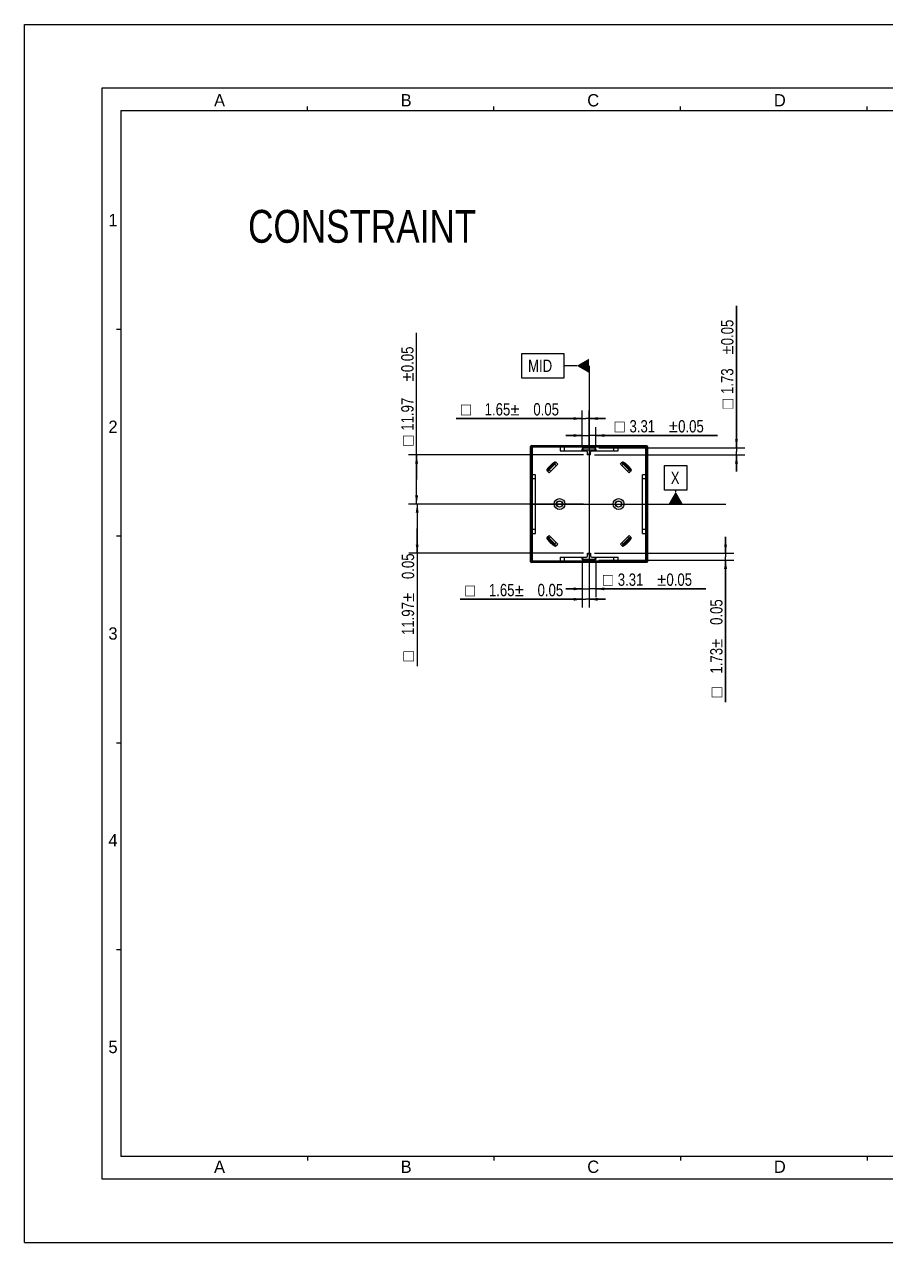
# Model space of a CAD drawing. Header units: millimetres. Extents: x 0 to 420, y 0 to 297.
# Drawn here: x 0 to 210, y 0 to 297 of the extents above; entities that cross this region are included whole.
import ezdxf
from ezdxf.enums import TextEntityAlignment as Align

# ---------------------------------------------------------------- set-up
doc = ezdxf.new("R2010")
doc.units = ezdxf.units.MM
doc.header["$LTSCALE"] = 23.1
doc.layers.get('0').update_dxf_attribs({"linetype": 'CONTINUOUS'})
doc.layers.add('01___PRT_ALL_DTM_PLN', color=7, linetype='CONTINUOUS')
doc.layers.add('FEATURE', color=7, linetype='CONTINUOUS')
doc.styles.get("Standard").update_dxf_attribs({"font": 'txt', "width": 0.8})
doc.styles.add('TEXTSTYLE_2', font='txt')
doc.styles.add('TEXTSTYLE_3', font='symbol_asme.ttf')
doc.dimstyles.new('DIMSTYLE_1', dxfattribs={"dimtxt": 3, "dimasz": 2.1, "dimexe": 2, "dimexo": 1, "dimgap": 0.75, "dimtad": 1, "dimzin": 0, "dimdsep": 46, "dimtxsty": 'STANDARD', "dimblk": '_FILLED', "dimblk1": '_FILLED', "dimblk2": '_FILLED', "dimcen": 0.09, "dimazin": 0, "dimtol": 1, "dimtp": 0.05, "dimtm": 0.05, "dimtfac": 1, "dimtofl": 0, "dimtmove": 0, "dimatfit": 3, "dimldrblk": '_FILLED', "dimfxl": 1, "dimtolj": 1, "dimtzin": 0, "dimarcsym": 0})

# ---------------------------------------------------------------- blocks, each defined once
blk = doc.blocks.new('_FILLED')
at = {"color": 0, "linetype": 'BYBLOCK'}
blk.add_solid([(0, 0), (-1, 0.17), (-1, -0.17)], dxfattribs=at)
blk = doc.blocks.new('*D0')
at = {"color": 7, "linetype": 'CONTINUOUS'}
for p, q in [((136.03, 196.77), (132.03, 196.77)), ((132.03, 196.77), (137.68, 196.77)), ((136.03, 194.47), (136.03, 198.77)), ((169.01, 196.77), (137.68, 196.77)), ((139.34, 194.47), (139.34, 198.77)), ((139.34, 196.77), (169.01, 196.77))]:
    blk.add_line(p, q, dxfattribs=at)
at = {"color": 7, "linetype": 'CONTINUOUS', "xscale": 2.1, "yscale": 2.1, "zscale": 2.1}
blk.add_blockref('_FILLED', (136.03, 196.77), dxfattribs=at)
at = {"color": 7, "linetype": 'CONTINUOUS', "xscale": 2.1, "yscale": 2.1, "zscale": 2.1, "rotation": 180}
blk.add_blockref('_FILLED', (139.34, 196.77), dxfattribs=at)
at = {"color": 7, "linetype": 'CONTINUOUS', "style": 'TEXTSTYLE_3'}
for s, p in [('□', (143.92, 197.52)), ('±', (157.15, 197.52))]:
    blk.add_text(s, height=3, dxfattribs=at).set_placement(p)
at = {"color": 7, "linetype": 'CONTINUOUS', "width": 0.8}
for s, p in [('3.31', (147.55, 197.52)), ('0.05', (159.41, 197.52))]:
    blk.add_text(s, height=3, dxfattribs=at).set_placement(p)
blk = doc.blocks.new('*D1')
at = {"color": 7, "linetype": 'CONTINUOUS'}
for p, q in [((136.03, 194.47), (136.03, 202.9)), ((137.68, 194.47), (137.68, 202.9)), ((136.03, 200.9), (105.26, 200.9)), ((105.26, 200.9), (136.86, 200.9)), ((141.68, 200.9), (136.86, 200.9)), ((137.68, 200.9), (141.68, 200.9))]:
    blk.add_line(p, q, dxfattribs=at)
at = {"color": 7, "linetype": 'CONTINUOUS', "xscale": 2.1, "yscale": 2.1, "zscale": 2.1}
blk.add_blockref('_FILLED', (136.03, 200.9), dxfattribs=at)
at = {"color": 7, "linetype": 'CONTINUOUS', "xscale": 2.1, "yscale": 2.1, "zscale": 2.1, "rotation": 180}
blk.add_blockref('_FILLED', (137.68, 200.9), dxfattribs=at)
at = {"color": 7, "linetype": 'CONTINUOUS', "style": 'TEXTSTYLE_3'}
for s, p in [('□', (108.88, 201.65)), ('±', (120.75, 201.65))]:
    blk.add_text(s, height=3, dxfattribs=at).set_placement(p, align=Align.RIGHT)
at = {"color": 7, "linetype": 'CONTINUOUS', "width": 0.8}
for s, p in [('1.65', (118.48, 201.65)), ('0.05', (130.35, 201.65))]:
    blk.add_text(s, height=3, dxfattribs=at).set_placement(p, align=Align.RIGHT)
blk = doc.blocks.new('*D2')
at = {"color": 7, "linetype": 'CONTINUOUS'}
for p, q in [((136.03, 165.66), (136.03, 154.84)), ((137.68, 165.66), (137.68, 154.84)), ((136.03, 156.84), (106.29, 156.84)), ((106.29, 156.84), (136.86, 156.84)), ((141.68, 156.84), (136.86, 156.84)), ((137.68, 156.84), (141.68, 156.84))]:
    blk.add_line(p, q, dxfattribs=at)
at = {"color": 7, "linetype": 'CONTINUOUS', "xscale": 2.1, "yscale": 2.1, "zscale": 2.1}
blk.add_blockref('_FILLED', (136.03, 156.84), dxfattribs=at)
at = {"color": 7, "linetype": 'CONTINUOUS', "xscale": 2.1, "yscale": 2.1, "zscale": 2.1, "rotation": 180}
blk.add_blockref('_FILLED', (137.68, 156.84), dxfattribs=at)
at = {"color": 7, "linetype": 'CONTINUOUS', "width": 0.8}
for s, p in [('1.65', (119.51, 157.59)), ('0.05', (131.38, 157.59))]:
    blk.add_text(s, height=3, dxfattribs=at).set_placement(p, align=Align.RIGHT)
at = {"color": 7, "linetype": 'CONTINUOUS', "style": 'TEXTSTYLE_3'}
for s, p in [('□', (109.91, 157.59)), ('±', (121.78, 157.59))]:
    blk.add_text(s, height=3, dxfattribs=at).set_placement(p, align=Align.RIGHT)
blk = doc.blocks.new('*D3')
at = {"color": 7, "linetype": 'CONTINUOUS'}
for p, q in [((136.03, 165.66), (136.03, 157.38)), ((139.34, 165.66), (139.34, 157.38)), ((136.03, 159.38), (132.03, 159.38)), ((132.03, 159.38), (137.68, 159.38)), ((166.15, 159.38), (137.68, 159.38)), ((139.34, 159.38), (166.15, 159.38))]:
    blk.add_line(p, q, dxfattribs=at)
at = {"color": 7, "linetype": 'CONTINUOUS', "xscale": 2.1, "yscale": 2.1, "zscale": 2.1}
for p, rotation in [((136.03, 159.38), 360), ((139.34, 159.38), 180)]:
    blk.add_blockref('_FILLED', p, dxfattribs=dict(at, rotation=rotation))
at = {"color": 7, "linetype": 'CONTINUOUS', "style": 'TEXTSTYLE_3'}
for s, p in [('□', (141.06, 160.13)), ('±', (154.29, 160.13))]:
    blk.add_text(s, height=3, dxfattribs=at).set_placement(p)
at = {"color": 7, "linetype": 'CONTINUOUS', "width": 0.8}
for s, p in [('3.31', (144.69, 160.13)), ('0.05', (156.55, 160.13))]:
    blk.add_text(s, height=3, dxfattribs=at).set_placement(p)
blk = doc.blocks.new('*D4')
at = {"color": 7, "linetype": 'CONTINUOUS'}
for p, q in [((173.63, 193.76), (173.63, 228.36)), ((173.63, 228.36), (173.63, 192.9)), ((140.04, 193.76), (175.63, 193.76)), ((139.03, 192.03), (175.63, 192.03)), ((173.63, 188.03), (173.63, 192.9)), ((173.63, 192.03), (173.63, 188.03))]:
    blk.add_line(p, q, dxfattribs=at)
at = {"color": 7, "linetype": 'CONTINUOUS', "xscale": 2.1, "yscale": 2.1, "zscale": 2.1}
for p, rotation in [((173.63, 193.76), 270), ((173.63, 192.03), 90)]:
    blk.add_blockref('_FILLED', p, dxfattribs=dict(at, rotation=rotation))
at = {"color": 7, "linetype": 'CONTINUOUS', "width": 0.8}
for s, p in [('0.05', (172.88, 218.76)), ('1.73', (172.88, 206.89))]:
    blk.add_text(s, height=3, rotation=90, dxfattribs=at).set_placement(p)
at = {"color": 7, "linetype": 'CONTINUOUS', "style": 'TEXTSTYLE_3'}
for s, p in [('±', (172.88, 216.49)), ('□', (172.88, 203.27))]:
    blk.add_text(s, height=3, rotation=90, dxfattribs=at).set_placement(p)
blk = doc.blocks.new('*D5')
at = {"color": 7, "linetype": 'CONTINUOUS'}
for p, q in [((95.64, 186.05), (95.64, 221.81)), ((136.33, 192.03), (93.64, 192.03)), ((95.64, 192.03), (95.64, 186.05)), ((95.64, 180.06), (95.64, 186.05)), ((136.33, 180.06), (93.64, 180.06))]:
    blk.add_line(p, q, dxfattribs=at)
at = {"color": 7, "linetype": 'CONTINUOUS', "xscale": 2.1, "yscale": 2.1, "zscale": 2.1}
for p, rotation in [((95.64, 192.03), 90), ((95.64, 180.06), 270)]:
    blk.add_blockref('_FILLED', p, dxfattribs=dict(at, rotation=rotation))
at = {"color": 7, "linetype": 'CONTINUOUS', "width": 0.8}
for s, p in [('0.05', (94.89, 212.21)), ('11.97', (94.89, 197.94))]:
    blk.add_text(s, height=3, rotation=90, dxfattribs=at).set_placement(p)
at = {"color": 7, "linetype": 'CONTINUOUS', "style": 'TEXTSTYLE_3'}
for s, p in [('±', (94.89, 209.94)), ('□', (94.89, 194.32))]:
    blk.add_text(s, height=3, rotation=90, dxfattribs=at).set_placement(p)
blk = doc.blocks.new('*D6')
at = {"color": 7, "linetype": 'CONTINUOUS'}
for p, q in [((136.33, 180.06), (93.78, 180.06)), ((95.78, 180.06), (95.78, 174.08)), ((95.78, 168.09), (95.78, 174.08)), ((95.78, 174.08), (95.78, 140.53)), ((136.33, 168.09), (93.78, 168.09))]:
    blk.add_line(p, q, dxfattribs=at)
at = {"color": 7, "linetype": 'CONTINUOUS', "xscale": 2.1, "yscale": 2.1, "zscale": 2.1}
for p, rotation in [((95.78, 180.06), 90), ((95.78, 168.09), 270)]:
    blk.add_blockref('_FILLED', p, dxfattribs=dict(at, rotation=rotation))
at = {"color": 7, "linetype": 'CONTINUOUS', "width": 0.8}
for s, p in [('0.05', (95.03, 168.02)), ('11.97', (95.03, 156.16))]:
    blk.add_text(s, height=3, rotation=90, dxfattribs=at).set_placement(p, align=Align.RIGHT)
at = {"color": 7, "linetype": 'CONTINUOUS', "style": 'TEXTSTYLE_3'}
for s, p in [('±', (95.03, 158.42)), ('□', (95.03, 144.16))]:
    blk.add_text(s, height=3, rotation=90, dxfattribs=at).set_placement(p, align=Align.RIGHT)
blk = doc.blocks.new('*D7')
at = {"color": 7, "linetype": 'CONTINUOUS'}
for p, q in [((170.97, 168.09), (170.97, 172.09)), ((170.97, 172.09), (170.97, 167.23)), ((139.03, 168.09), (172.97, 168.09)), ((140.04, 166.36), (172.97, 166.36)), ((170.97, 131.75), (170.97, 167.23)), ((170.97, 166.36), (170.97, 131.75))]:
    blk.add_line(p, q, dxfattribs=at)
at = {"color": 7, "linetype": 'CONTINUOUS', "xscale": 2.1, "yscale": 2.1, "zscale": 2.1}
for p, rotation in [((170.97, 168.09), 270), ((170.97, 166.36), 90)]:
    blk.add_blockref('_FILLED', p, dxfattribs=dict(at, rotation=rotation))
at = {"color": 7, "linetype": 'CONTINUOUS', "width": 0.8}
for s, p in [('0.05', (170.22, 156.84)), ('1.73', (170.22, 144.98))]:
    blk.add_text(s, height=3, rotation=90, dxfattribs=at).set_placement(p, align=Align.RIGHT)
at = {"color": 7, "linetype": 'CONTINUOUS', "style": 'TEXTSTYLE_3'}
for s, p in [('±', (170.22, 147.24)), ('□', (170.22, 135.38))]:
    blk.add_text(s, height=3, rotation=90, dxfattribs=at).set_placement(p, align=Align.RIGHT)

msp = doc.modelspace()

# ---------------------------------------------------------------- linework, layer by layer
at = {"color": 7, "linetype": 'CONTINUOUS'}
for p, q in [((0, 0), (0, 297)), ((0, 297), (420, 297)), ((19, 15.5), (19, 281.5)), ((19, 281.5), (401, 281.5)), ((69, 276), (69, 277)), ((114.5, 276), (114.5, 277)), ((160, 276), (160, 277)), ((205.5, 276), (205.5, 277)), ((23.5, 276), (23.5, 21)), ((23.5, 276), (396, 276)), ((23.5, 222.6), (22.5, 222.6)), ((23.5, 172.2), (22.5, 172.2)), ((23.5, 121.8), (22.5, 121.8)), ((23.5, 71.4), (22.5, 71.4)), ((396, 21), (23.5, 21)), ((69, 21), (69, 20)), ((114.5, 21), (114.5, 20)), ((160, 21), (160, 20)), ((205.5, 21), (205.5, 20)), ((401, 15.5), (19, 15.5)), ((0, 0), (420, 0))]:
    msp.add_line(p, q, dxfattribs=at)
at = {"layer": '01___PRT_ALL_DTM_PLN', "color": 7, "linetype": 'CONTINUOUS'}
for p, q in [((121.31, 210.769), (121.31, 216.769)), ((121.31, 216.769), (131.51, 216.769)), ((131.51, 216.769), (131.51, 210.769)), ((134.684, 213.769), (131.51, 213.769)), ((137.684, 213.769), (137.684, 165.609)), ((131.51, 210.769), (121.31, 210.769)), ((156.107, 189.435), (161.507, 189.435)), ((156.107, 183.435), (156.107, 189.435)), ((161.507, 189.435), (161.507, 183.435)), ((161.507, 183.435), (156.107, 183.435)), ((158.807, 183.062), (158.807, 183.435)), ((123.231, 180.062), (171.023, 180.062))]:
    msp.add_line(p, q, dxfattribs=at)
for points in [[(137.684, 212.037), (137.684, 215.501), (134.684, 213.769)], [(160.539, 180.062), (157.075, 180.062), (158.807, 183.062)]]:
    msp.add_solid(points, dxfattribs=at)
at = {"layer": 'FEATURE', "color": 7, "linetype": 'CONTINUOUS'}
for p, q in [((123.434, 166.012), (123.434, 194.113)), ((123.484, 166.062), (123.484, 194.062)), ((123.493, 194.054), (123.493, 189.562)), ((123.51, 194.026), (123.51, 187.167)), ((123.816, 193.721), (123.51, 194.026)), ((123.633, 194.312), (151.735, 194.312)), ((123.684, 194.262), (151.684, 194.262)), ((123.693, 194.254), (128.184, 194.254)), ((124.026, 193.931), (123.721, 194.236)), ((130.649, 194.236), (123.721, 194.236)), ((123.816, 193.721), (123.816, 187.212)), ((130.604, 193.931), (124.026, 193.931)), ((128.184, 194.24), (128.184, 194.254)), ((130.604, 193.931), (130.649, 194.236)), ((130.604, 193.931), (130.604, 193.012)), ((131.604, 193.925), (130.604, 193.931)), ((131.649, 194.231), (130.649, 194.236)), ((131.604, 193.925), (131.649, 194.231)), ((131.604, 193.926), (131.604, 193.012)), ((143.764, 193.926), (131.604, 193.926)), ((143.719, 194.231), (131.649, 194.231)), ((136.031, 193.012), (136.031, 193.466)), ((136.18, 193.317), (136.031, 193.466)), ((136.18, 193.316), (136.18, 193.012)), ((136.18, 193.316), (139.188, 193.316)), ((136.391, 193.704), (136.33, 193.765)), ((136.33, 193.765), (139.038, 193.765)), ((138.977, 193.704), (136.391, 193.704)), ((139.038, 193.765), (138.977, 193.704)), ((139.337, 193.466), (139.188, 193.317)), ((139.188, 193.012), (139.188, 193.316)), ((139.337, 193.466), (139.337, 193.012)), ((144.719, 194.236), (143.719, 194.231)), ((143.719, 194.231), (143.764, 193.925)), ((144.764, 193.931), (143.764, 193.925)), ((143.764, 193.012), (143.764, 193.926)), ((144.764, 193.931), (144.719, 194.236)), ((151.648, 194.236), (144.719, 194.236)), ((144.764, 193.012), (144.764, 193.931)), ((151.342, 193.931), (144.764, 193.931)), ((147.184, 194.254), (147.184, 194.24)), ((151.675, 194.254), (147.184, 194.254)), ((151.342, 193.931), (151.648, 194.236)), ((151.553, 193.721), (151.858, 194.026)), ((151.553, 187.212), (151.553, 193.721)), ((151.858, 187.167), (151.858, 194.026)), ((151.875, 194.054), (151.875, 189.562)), ((151.884, 194.062), (151.884, 166.062)), ((151.934, 194.113), (151.934, 166.012)), ((129.259, 190.174), (129.35, 190.226)), ((129.35, 190.299), (129.31, 190.277)), ((129.35, 190.299), (129.45, 190.306)), ((130.047, 189.82), (129.623, 190.245)), ((130.604, 193.012), (137.034, 193.012)), ((137.334, 192.033), (137.334, 192.712)), ((137.334, 192.208), (138.034, 192.208)), ((138.034, 192.033), (137.334, 192.033)), ((138.034, 192.033), (138.034, 192.712)), ((138.334, 193.012), (144.764, 193.012)), ((145.321, 189.82), (145.745, 190.245)), ((146.019, 190.299), (145.918, 190.306)), ((145.918, 190.251), (146.018, 190.226)), ((146.018, 190.226), (146.109, 190.174)), ((146.019, 190.299), (146.049, 190.29)), ((146.019, 190.299), (146.058, 190.277)), ((123.493, 189.562), (123.507, 189.562)), ((123.816, 187.212), (123.51, 187.167)), ((123.51, 187.167), (123.516, 186.167)), ((123.816, 187.212), (123.821, 186.212)), ((124.634, 187.212), (123.816, 187.212)), ((124.634, 172.912), (124.634, 187.212)), ((127.447, 188.397), (127.44, 188.296)), ((127.447, 188.397), (127.469, 188.437)), ((127.447, 188.397), (127.456, 188.427)), ((127.495, 188.296), (127.52, 188.396)), ((127.926, 187.699), (127.502, 188.123)), ((127.52, 188.396), (127.572, 188.487)), ((127.792, 188.541), (129.206, 189.955)), ((127.792, 188.541), (128.28, 188.053)), ((127.926, 187.699), (130.047, 189.82)), ((127.957, 188.375), (129.372, 189.789)), ((128.103, 189.29), (128.456, 189.644)), ((128.103, 189.29), (128.149, 189.244)), ((128.149, 189.244), (128.503, 189.597)), ((128.456, 189.644), (128.503, 189.597)), ((129.694, 189.467), (129.206, 189.955)), ((147.442, 187.699), (145.321, 189.82)), ((146.162, 189.955), (145.674, 189.467)), ((145.997, 189.789), (147.411, 188.375)), ((146.162, 189.955), (147.577, 188.541)), ((146.912, 189.644), (146.865, 189.597)), ((146.865, 189.597), (147.219, 189.244)), ((146.912, 189.644), (147.265, 189.29)), ((147.089, 188.053), (147.577, 188.541)), ((147.265, 189.29), (147.219, 189.244)), ((147.442, 187.699), (147.866, 188.123)), ((147.796, 188.487), (147.848, 188.396)), ((147.921, 188.397), (147.899, 188.437)), ((147.921, 188.397), (147.928, 188.296)), ((151.553, 187.212), (150.734, 187.212)), ((150.734, 172.912), (150.734, 187.212)), ((151.547, 186.212), (151.552, 187.212)), ((151.553, 187.212), (151.858, 187.167)), ((151.853, 186.167), (151.858, 187.167)), ((151.861, 189.562), (151.875, 189.562)), ((123.516, 186.167), (123.821, 186.212)), ((123.516, 186.167), (123.516, 173.957)), ((123.821, 186.212), (123.821, 173.912)), ((124.634, 186.212), (123.821, 186.212)), ((151.547, 186.212), (150.734, 186.212)), ((151.547, 186.212), (151.853, 186.167)), ((151.547, 173.912), (151.547, 186.212)), ((151.853, 173.957), (151.853, 186.167)), ((123.516, 173.957), (123.51, 172.957)), ((123.51, 172.957), (123.51, 166.099)), ((123.816, 172.912), (123.51, 172.957)), ((123.821, 173.912), (123.516, 173.957)), ((123.821, 173.912), (123.816, 172.912)), ((123.816, 172.912), (123.816, 166.404)), ((123.816, 172.912), (124.634, 172.912)), ((123.821, 173.912), (124.634, 173.912)), ((127.502, 172.001), (127.926, 172.426)), ((130.047, 170.304), (127.926, 172.426)), ((145.321, 170.304), (147.442, 172.426)), ((147.866, 172.001), (147.442, 172.426)), ((150.734, 173.912), (151.547, 173.912)), ((150.734, 172.912), (151.553, 172.912)), ((151.853, 173.957), (151.547, 173.912)), ((151.552, 172.912), (151.547, 173.912)), ((151.552, 172.912), (151.858, 172.957)), ((151.553, 166.404), (151.553, 172.912)), ((151.858, 172.957), (151.853, 173.957)), ((151.858, 166.099), (151.858, 172.957)), ((123.493, 170.562), (123.493, 166.071)), ((123.507, 170.562), (123.493, 170.562)), ((127.447, 171.728), (127.44, 171.828)), ((127.447, 171.728), (127.469, 171.688)), ((127.572, 171.637), (127.52, 171.728)), ((127.792, 171.584), (128.28, 172.072)), ((129.206, 170.17), (127.792, 171.584)), ((129.372, 170.335), (127.957, 171.75)), ((128.103, 170.835), (128.149, 170.881)), ((128.456, 170.481), (128.103, 170.835)), ((128.503, 170.527), (128.149, 170.881)), ((128.456, 170.481), (128.503, 170.527)), ((129.206, 170.17), (129.694, 170.658)), ((129.35, 169.898), (129.259, 169.95)), ((129.35, 169.825), (129.31, 169.847)), ((129.35, 169.825), (129.319, 169.834)), ((129.45, 169.873), (129.35, 169.898)), ((129.35, 169.825), (129.45, 169.819)), ((129.623, 169.88), (130.047, 170.304)), ((145.745, 169.88), (145.321, 170.304)), ((146.162, 170.17), (145.674, 170.658)), ((146.019, 169.825), (145.918, 169.819)), ((147.411, 171.75), (145.997, 170.335)), ((146.109, 169.95), (146.018, 169.898)), ((146.019, 169.825), (146.058, 169.847)), ((147.577, 171.584), (146.162, 170.17)), ((147.219, 170.881), (146.865, 170.527)), ((146.912, 170.481), (146.865, 170.527)), ((147.265, 170.835), (146.912, 170.481)), ((147.577, 171.584), (147.089, 172.072)), ((147.265, 170.835), (147.219, 170.881)), ((147.848, 171.728), (147.796, 171.637)), ((147.873, 171.828), (147.848, 171.728)), ((147.921, 171.728), (147.899, 171.688)), ((147.921, 171.728), (147.912, 171.697)), ((147.921, 171.728), (147.928, 171.828)), ((151.875, 170.562), (151.861, 170.562)), ((151.875, 166.071), (151.875, 170.562)), ((123.816, 166.404), (123.51, 166.099)), ((130.604, 167.112), (137.034, 167.112)), ((130.604, 167.112), (130.604, 166.194)), ((131.604, 167.112), (131.604, 166.199)), ((136.031, 166.659), (136.031, 167.112)), ((136.18, 166.807), (136.031, 166.659)), ((136.18, 167.112), (136.18, 166.807)), ((136.479, 166.509), (136.33, 166.36)), ((139.038, 166.36), (136.33, 166.36)), ((138.889, 166.509), (136.479, 166.509)), ((137.334, 168.091), (138.034, 168.091)), ((137.334, 167.412), (137.334, 168.091)), ((137.334, 167.916), (138.034, 167.916)), ((138.034, 168.091), (138.034, 167.412)), ((138.334, 167.112), (144.764, 167.112)), ((139.038, 166.36), (138.889, 166.509)), ((139.188, 166.807), (139.188, 167.112)), ((139.337, 166.659), (139.188, 166.807)), ((139.337, 167.112), (139.337, 166.659)), ((143.764, 166.199), (143.764, 167.112)), ((144.764, 166.194), (144.764, 167.112)), ((151.553, 166.404), (151.858, 166.099)), ((151.735, 165.812), (123.633, 165.812)), ((151.684, 165.862), (123.684, 165.862)), ((123.693, 165.871), (128.184, 165.871)), ((124.026, 166.194), (123.721, 165.888)), ((123.721, 165.888), (130.649, 165.888)), ((124.026, 166.194), (130.604, 166.194)), ((128.184, 165.871), (128.184, 165.885)), ((130.604, 166.194), (131.604, 166.199)), ((130.604, 166.194), (130.649, 165.888)), ((130.649, 165.888), (131.649, 165.894)), ((131.604, 166.199), (143.764, 166.199)), ((131.649, 165.894), (131.604, 166.199)), ((131.649, 165.894), (143.719, 165.894)), ((143.764, 166.199), (143.719, 165.894)), ((143.719, 165.894), (144.719, 165.888)), ((143.764, 166.199), (144.764, 166.194)), ((144.764, 166.194), (144.719, 165.888)), ((144.719, 165.888), (151.648, 165.888)), ((144.764, 166.194), (151.342, 166.194)), ((147.184, 165.885), (147.184, 165.871)), ((151.675, 165.871), (147.184, 165.871)), ((151.342, 166.194), (151.648, 165.888))]:
    msp.add_line(p, q, dxfattribs=at)
for points in [[(123.51, 194.036), (123.525, 194.112), (123.569, 194.178), (123.635, 194.221), (123.71, 194.236)], [(136.391, 193.704), (136.351, 193.7), (136.314, 193.689), (136.283, 193.674), (136.258, 193.656), (136.236, 193.634), (136.217, 193.61), (136.202, 193.584), (136.189, 193.555), (136.179, 193.523), (136.172, 193.488), (136.168, 193.451), (136.167, 193.41), (136.171, 193.366), (136.18, 193.316)], [(139.188, 193.316), (139.197, 193.366), (139.201, 193.41), (139.2, 193.451), (139.196, 193.488), (139.189, 193.523), (139.179, 193.555), (139.167, 193.584), (139.151, 193.61), (139.132, 193.634), (139.111, 193.656), (139.085, 193.674), (139.054, 193.689), (139.017, 193.7), (138.977, 193.704)], [(151.658, 194.236), (151.734, 194.221), (151.799, 194.177), (151.843, 194.111), (151.858, 194.036)], [(128.456, 189.644), (128.526, 189.712), (128.591, 189.775), (128.652, 189.832), (128.71, 189.884), (128.764, 189.932), (128.815, 189.975), (128.863, 190.015), (128.909, 190.051), (128.952, 190.083), (128.992, 190.113), (129.031, 190.14), (129.067, 190.164), (129.101, 190.185), (129.133, 190.205), (129.164, 190.222), (129.193, 190.238), (129.222, 190.252), (129.251, 190.265), (129.28, 190.277), (129.311, 190.288), (129.35, 190.299)], [(128.503, 189.597), (128.57, 189.663), (128.632, 189.723), (128.69, 189.777), (128.744, 189.826), (128.795, 189.87), (128.842, 189.911), (128.886, 189.947), (128.927, 189.979), (128.965, 190.008), (129.001, 190.034), (129.034, 190.057), (129.065, 190.078), (129.093, 190.096), (129.119, 190.111), (129.142, 190.124), (129.164, 190.136), (129.185, 190.146), (129.204, 190.155), (129.222, 190.162), (129.24, 190.169), (129.259, 190.174)], [(129.206, 189.955), (129.239, 189.996), (129.263, 190.044), (129.273, 190.094), (129.271, 190.138), (129.259, 190.174)], [(129.31, 190.277), (129.279, 190.234), (129.259, 190.174)], [(129.35, 190.299), (129.36, 190.302), (129.367, 190.303), (129.37, 190.304)], [(129.35, 190.226), (129.45, 190.251), (129.547, 190.247), (129.629, 190.213)], [(129.372, 189.789), (129.462, 189.887), (129.538, 189.988), (129.594, 190.083), (129.623, 190.159), (129.629, 190.213)], [(129.45, 190.306), (129.547, 190.276), (129.629, 190.213)], [(129.629, 190.213), (129.638, 190.219), (129.643, 190.222), (129.645, 190.223)], [(145.723, 190.223), (145.725, 190.222), (145.73, 190.219), (145.739, 190.213)], [(145.918, 190.306), (145.821, 190.276), (145.739, 190.213)], [(145.739, 190.213), (145.821, 190.247), (145.918, 190.251)], [(145.739, 190.213), (145.746, 190.154), (145.778, 190.075), (145.833, 189.984), (145.908, 189.886), (145.997, 189.789)], [(145.999, 190.304), (146.001, 190.303), (146.008, 190.302), (146.019, 190.299)], [(146.049, 190.29), (146.078, 190.28), (146.108, 190.269), (146.137, 190.256), (146.168, 190.241), (146.199, 190.225), (146.232, 190.206), (146.267, 190.185), (146.305, 190.162), (146.344, 190.135), (146.387, 190.105), (146.431, 190.072), (146.479, 190.036), (146.529, 189.995), (146.583, 189.95), (146.641, 189.9), (146.702, 189.844), (146.768, 189.784), (146.838, 189.717), (146.912, 189.644)], [(146.058, 190.277), (146.089, 190.234), (146.109, 190.174)], [(146.109, 190.174), (146.097, 190.135), (146.095, 190.089), (146.106, 190.042), (146.129, 189.996), (146.162, 189.955)], [(146.109, 190.174), (146.124, 190.17), (146.14, 190.165), (146.158, 190.157), (146.178, 190.149), (146.199, 190.139), (146.222, 190.126), (146.248, 190.112), (146.276, 190.095), (146.306, 190.076), (146.34, 190.053), (146.377, 190.028), (146.416, 189.999), (146.459, 189.966), (146.505, 189.929), (146.554, 189.887), (146.608, 189.84), (146.666, 189.789), (146.728, 189.731), (146.794, 189.667), (146.865, 189.597)], [(127.44, 188.296), (127.47, 188.199), (127.533, 188.117)], [(127.442, 188.377), (127.443, 188.379), (127.445, 188.386), (127.447, 188.397)], [(127.456, 188.427), (127.466, 188.456), (127.478, 188.486), (127.491, 188.516), (127.505, 188.546), (127.522, 188.577), (127.54, 188.61), (127.561, 188.645), (127.585, 188.683), (127.611, 188.723), (127.641, 188.765), (127.674, 188.809), (127.711, 188.857), (127.752, 188.908), (127.797, 188.962), (127.847, 189.019), (127.902, 189.08), (127.963, 189.146), (128.03, 189.216), (128.103, 189.29)], [(127.469, 188.437), (127.512, 188.468), (127.572, 188.487)], [(127.533, 188.117), (127.5, 188.199), (127.495, 188.296)], [(127.524, 188.101), (127.525, 188.103), (127.528, 188.108), (127.533, 188.117)], [(127.533, 188.117), (127.592, 188.125), (127.671, 188.157), (127.763, 188.211), (127.86, 188.286), (127.957, 188.375)], [(127.572, 188.487), (127.576, 188.502), (127.582, 188.518), (127.589, 188.536), (127.598, 188.556), (127.608, 188.577), (127.62, 188.6), (127.634, 188.626), (127.651, 188.654), (127.67, 188.685), (127.693, 188.718), (127.719, 188.755), (127.748, 188.794), (127.781, 188.837), (127.818, 188.883), (127.859, 188.933), (127.906, 188.986), (127.958, 189.044), (128.015, 189.106), (128.079, 189.172), (128.149, 189.244)], [(127.572, 188.487), (127.611, 188.475), (127.657, 188.473), (127.705, 188.485), (127.751, 188.507), (127.792, 188.541)], [(147.219, 189.244), (147.285, 189.177), (147.344, 189.115), (147.399, 189.057), (147.448, 189.002), (147.492, 188.952), (147.532, 188.905), (147.569, 188.86), (147.601, 188.819), (147.63, 188.781), (147.656, 188.745), (147.679, 188.712), (147.7, 188.682), (147.717, 188.654), (147.733, 188.628), (147.746, 188.604), (147.758, 188.582), (147.768, 188.561), (147.777, 188.542), (147.784, 188.524), (147.791, 188.506), (147.796, 188.487)], [(147.265, 189.29), (147.334, 189.221), (147.397, 189.155), (147.454, 189.094), (147.506, 189.037), (147.554, 188.982), (147.597, 188.931), (147.637, 188.883), (147.673, 188.838), (147.705, 188.795), (147.735, 188.754), (147.762, 188.716), (147.786, 188.679), (147.807, 188.645), (147.827, 188.613), (147.844, 188.582), (147.859, 188.553), (147.874, 188.524), (147.887, 188.495), (147.898, 188.466), (147.91, 188.435), (147.921, 188.397)], [(147.411, 188.375), (147.509, 188.285), (147.61, 188.208), (147.705, 188.153), (147.781, 188.123), (147.835, 188.117)], [(147.577, 188.541), (147.618, 188.507), (147.666, 188.484), (147.715, 188.473), (147.76, 188.475), (147.796, 188.487)], [(147.899, 188.437), (147.856, 188.468), (147.796, 188.487)], [(147.848, 188.396), (147.873, 188.296), (147.869, 188.199), (147.835, 188.117)], [(147.928, 188.296), (147.898, 188.199), (147.835, 188.117)], [(147.835, 188.117), (147.841, 188.108), (147.844, 188.103), (147.845, 188.101)], [(147.921, 188.397), (147.924, 188.386), (147.925, 188.379), (147.926, 188.377)], [(127.44, 171.828), (127.47, 171.926), (127.533, 172.007)], [(127.447, 171.728), (127.445, 171.739), (127.443, 171.745), (127.442, 171.748)], [(128.103, 170.835), (128.034, 170.904), (127.972, 170.969), (127.914, 171.03), (127.862, 171.088), (127.815, 171.142), (127.771, 171.193), (127.732, 171.242), (127.696, 171.287), (127.663, 171.33), (127.633, 171.371), (127.607, 171.409), (127.583, 171.445), (127.561, 171.479), (127.542, 171.511), (127.524, 171.542), (127.509, 171.572), (127.495, 171.601), (127.482, 171.629), (127.47, 171.658), (127.458, 171.69), (127.447, 171.728)], [(127.469, 171.688), (127.512, 171.657), (127.572, 171.637)], [(127.52, 171.728), (127.495, 171.828), (127.5, 171.925), (127.533, 172.007)], [(127.533, 172.007), (127.528, 172.016), (127.525, 172.021), (127.524, 172.023)], [(127.957, 171.75), (127.859, 171.84), (127.758, 171.916), (127.664, 171.972), (127.587, 172.001), (127.533, 172.007)], [(127.792, 171.584), (127.75, 171.618), (127.702, 171.641), (127.653, 171.651), (127.608, 171.649), (127.572, 171.637)], [(128.149, 170.881), (128.084, 170.948), (128.024, 171.01), (127.97, 171.068), (127.92, 171.122), (127.876, 171.173), (127.836, 171.22), (127.8, 171.264), (127.767, 171.305), (127.738, 171.343), (127.712, 171.379), (127.689, 171.412), (127.669, 171.443), (127.651, 171.471), (127.635, 171.497), (127.622, 171.52), (127.61, 171.542), (127.6, 171.563), (127.591, 171.582), (127.584, 171.601), (127.578, 171.619), (127.572, 171.637)], [(129.319, 169.834), (129.29, 169.844), (129.26, 169.856), (129.231, 169.869), (129.2, 169.883), (129.169, 169.9), (129.136, 169.918), (129.101, 169.939), (129.064, 169.963), (129.024, 169.99), (128.982, 170.019), (128.937, 170.052), (128.889, 170.089), (128.839, 170.13), (128.785, 170.175), (128.727, 170.225), (128.666, 170.28), (128.6, 170.341), (128.531, 170.408), (128.456, 170.481)], [(129.259, 169.95), (129.244, 169.954), (129.228, 169.96), (129.21, 169.967), (129.191, 169.976), (129.169, 169.986), (129.146, 169.998), (129.121, 170.012), (129.093, 170.029), (129.062, 170.049), (129.028, 170.071), (128.992, 170.097), (128.952, 170.126), (128.91, 170.159), (128.864, 170.196), (128.814, 170.238), (128.76, 170.284), (128.703, 170.336), (128.641, 170.394), (128.574, 170.457), (128.503, 170.527)], [(129.259, 169.95), (129.272, 169.989), (129.273, 170.035), (129.262, 170.083), (129.239, 170.129), (129.206, 170.17)], [(129.31, 169.847), (129.279, 169.89), (129.259, 169.95)], [(129.37, 169.821), (129.367, 169.821), (129.36, 169.823), (129.35, 169.825)], [(129.629, 169.911), (129.622, 169.97), (129.59, 170.049), (129.535, 170.141), (129.461, 170.238), (129.372, 170.335)], [(129.629, 169.911), (129.547, 169.878), (129.45, 169.873)], [(129.45, 169.819), (129.547, 169.848), (129.629, 169.911)], [(129.645, 169.902), (129.643, 169.903), (129.638, 169.906), (129.629, 169.911)], [(145.739, 169.911), (145.73, 169.906), (145.725, 169.903), (145.723, 169.902)], [(145.997, 170.335), (145.907, 170.237), (145.83, 170.136), (145.775, 170.042), (145.745, 169.965), (145.739, 169.911)], [(146.018, 169.898), (145.918, 169.873), (145.821, 169.878), (145.739, 169.911)], [(145.918, 169.819), (145.821, 169.848), (145.739, 169.911)], [(146.019, 169.825), (146.008, 169.823), (146.001, 169.821), (145.999, 169.821)], [(146.912, 170.481), (146.842, 170.412), (146.777, 170.35), (146.716, 170.293), (146.658, 170.24), (146.604, 170.193), (146.553, 170.149), (146.505, 170.11), (146.459, 170.074), (146.416, 170.041), (146.376, 170.012), (146.337, 169.985), (146.301, 169.961), (146.267, 169.939), (146.235, 169.92), (146.204, 169.903), (146.175, 169.887), (146.146, 169.873), (146.117, 169.86), (146.088, 169.848), (146.057, 169.837), (146.019, 169.825)], [(146.058, 169.847), (146.089, 169.89), (146.109, 169.95)], [(146.162, 170.17), (146.129, 170.128), (146.106, 170.08), (146.095, 170.031), (146.097, 169.986), (146.109, 169.95)], [(146.865, 170.527), (146.799, 170.462), (146.737, 170.402), (146.679, 170.348), (146.624, 170.299), (146.574, 170.254), (146.526, 170.214), (146.482, 170.178), (146.441, 170.145), (146.403, 170.116), (146.367, 170.09), (146.334, 170.067), (146.304, 170.047), (146.275, 170.029), (146.25, 170.014), (146.226, 170), (146.204, 169.989), (146.183, 169.978), (146.164, 169.97), (146.146, 169.962), (146.128, 169.956), (146.109, 169.95)], [(147.796, 171.637), (147.792, 171.623), (147.786, 171.606), (147.779, 171.588), (147.771, 171.569), (147.76, 171.548), (147.748, 171.524), (147.734, 171.499), (147.717, 171.471), (147.698, 171.44), (147.675, 171.406), (147.65, 171.37), (147.62, 171.33), (147.587, 171.288), (147.55, 171.242), (147.509, 171.192), (147.462, 171.138), (147.41, 171.081), (147.353, 171.019), (147.289, 170.952), (147.219, 170.881)], [(147.912, 171.697), (147.902, 171.668), (147.891, 171.639), (147.878, 171.609), (147.863, 171.579), (147.847, 171.547), (147.828, 171.514), (147.807, 171.479), (147.783, 171.442), (147.757, 171.402), (147.727, 171.36), (147.694, 171.315), (147.657, 171.268), (147.617, 171.217), (147.571, 171.163), (147.521, 171.105), (147.466, 171.044), (147.405, 170.979), (147.339, 170.909), (147.265, 170.835)], [(147.835, 172.007), (147.776, 172), (147.697, 171.968), (147.605, 171.913), (147.508, 171.839), (147.411, 171.75)], [(147.796, 171.637), (147.757, 171.65), (147.711, 171.651), (147.664, 171.64), (147.618, 171.617), (147.577, 171.584)], [(147.899, 171.688), (147.856, 171.657), (147.796, 171.637)], [(147.845, 172.023), (147.844, 172.021), (147.841, 172.016), (147.835, 172.007)], [(147.835, 172.007), (147.869, 171.925), (147.873, 171.828)], [(147.928, 171.828), (147.898, 171.925), (147.835, 172.007)], [(147.926, 171.748), (147.925, 171.745), (147.924, 171.739), (147.921, 171.728)], [(123.71, 165.888), (123.634, 165.904), (123.569, 165.947), (123.525, 166.013), (123.51, 166.088)], [(151.858, 166.088), (151.843, 166.012), (151.799, 165.947), (151.733, 165.903), (151.658, 165.888)]]:
    msp.add_lwpolyline(points, dxfattribs=at)
for centre, radius in [((130.484, 180.062), 1.325), ((144.884, 180.062), 1.325), ((130.484, 180.062), 0.783), ((130.484, 180.062), 0.725), ((144.884, 180.062), 0.783), ((144.884, 180.062), 0.725)]:
    msp.add_circle(centre, radius, dxfattribs=at)
for centre, start, end in [((129.433, 190.011), 45, 102.1542), ((137.034, 192.712), 0, 90), ((138.334, 192.712), 90, 180), ((145.935, 190.011), 77.8458, 135), ((127.736, 188.314), 167.8458, 225), ((147.633, 188.314), 315, 12.1542), ((127.736, 171.811), 135, 192.1542), ((129.433, 170.114), 257.8458, 315), ((145.935, 170.114), 225, 282.1542), ((147.633, 171.811), 347.8458, 45), ((137.034, 167.412), 270, 360), ((138.334, 167.412), 180, 270)]:
    msp.add_arc(centre, 0.3, start, end, dxfattribs=at)
for centre, major_axis, ratio, start_param, end_param in [((123.635, 194.111), (0.142, -0.142), 0.9924325, 2.3599926, 3.9231927), ((123.684, 194.062), (0.141, -0.141), 0.9996955, 2.3563468, 3.9268385), ((123.693, 194.054), (0.141, -0.141), 0.9996955, 8.6395321, 10.2100238), ((123.707, 194.04), (0.141, -0.141), 0.9996955, 2.3563468, 3.9268385), ((123.503, 194.244), (-0.004, 0.428), 0.0150241, -2.1046343, -2.0768897), ((123.503, 194.244), (0.428, -0.004), 0.0150241, -1.0647029, -1.0369583), ((124.244, 193.503), (-0.372, 0.372), 0.5706326, -0.5185459, 0.5185459), ((136.332, 193.464), (0.214, -0.214), 0.9924325, 2.3599926, 3.9231927), ((139.036, 193.464), (0.214, 0.214), 0.9924325, -0.7816001, 0.7816001), ((151.125, 193.503), (0.372, 0.372), 0.5706326, -0.5185459, 0.5185459), ((151.865, 194.244), (0.428, 0.004), 0.0150241, -2.1046343, -2.0768897), ((151.661, 194.04), (0.141, 0.141), 0.9996955, -0.7852459, 0.7852459), ((151.675, 194.054), (0.141, 0.141), 0.9996955, 5.4979394, 7.0684312), ((151.684, 194.062), (0.141, 0.141), 0.9996955, -0.7852459, 0.7852459), ((151.733, 194.111), (-0.142, -0.142), 0.9924325, 2.3599926, 3.9231927), ((151.865, 194.244), (0.004, 0.428), 0.0150241, -4.2062956, -4.178551), ((124.244, 166.622), (-0.372, -0.372), 0.5706326, -0.5185459, 0.5185459), ((136.332, 166.661), (0.214, 0.214), 0.9924325, 2.3599926, 3.9231927), ((136.481, 166.81), (0.214, 0.214), 0.9924325, 2.3599926, 3.9231927), ((138.887, 166.81), (0.214, -0.214), 0.9924325, -0.7816001, 0.7816001), ((139.036, 166.661), (0.214, -0.214), 0.9924325, -0.7816001, 0.7816001), ((151.125, 166.622), (0.372, -0.372), 0.5706326, -0.5185459, 0.5185459), ((123.635, 166.013), (0.142, 0.142), 0.9924325, 2.3599926, 3.9231927), ((123.684, 166.062), (-0.141, -0.141), 0.9996955, -0.7852459, 0.7852459), ((123.693, 166.071), (0.141, 0.141), 0.9996955, 8.6395321, 10.2100238), ((123.707, 166.085), (0.141, 0.141), 0.9996955, -3.9268385, -2.3563468), ((123.503, 165.881), (0.004, 0.428), 0.0150241, -1.0647029, -1.0369583), ((123.503, 165.881), (0.428, 0.004), 0.0150241, 1.0369583, 1.0647029), ((151.865, 165.881), (0.428, -0.004), 0.0150241, 2.0768897, 2.1046343), ((151.661, 166.085), (0.141, -0.141), 0.9996955, -0.7852459, 0.7852459), ((151.675, 166.071), (0.141, -0.141), 0.9996955, 5.4979394, 7.0684312), ((151.684, 166.062), (0.141, -0.141), 0.9996955, -0.7852459, 0.7852459), ((151.733, 166.013), (-0.142, 0.142), 0.9924325, 2.3599926, 3.9231927), ((151.865, 165.881), (-0.004, 0.428), 0.0150241, 1.0369583, 1.0647029)]:
    msp.add_ellipse(centre, major_axis=major_axis, ratio=ratio, start_param=start_param, end_param=end_param, dxfattribs=at)

# ---------------------------------------------------------------- texts
at = {"color": 7, "linetype": 'CONTINUOUS', "char_height": 3, "width": 3, "attachment_point": 1, "line_spacing_factor": 0.9, "style": 'TEXTSTYLE_2'}
for s, insert in [('A', (46.25, 280)), ('B', (91.75, 280)), ('C', (137.25, 280)), ('D', (182.75, 280)), ('1', (20.5, 250.8)), ('2', (20.5, 200.4)), ('3', (20.5, 150)), ('4', (20.5, 99.6)), ('5', (20.5, 49.2)), ('A', (46.25, 20)), ('B', (91.75, 20)), ('C', (137.25, 20)), ('D', (182.75, 20))]:
    msp.add_mtext(s, dxfattribs=dict(at, insert=insert))
at = {"color": 7, "linetype": 'CONTINUOUS', "insert": (54.549, 251.762), "char_height": 8, "width": 64, "attachment_point": 1, "line_spacing_factor": 0.9}
msp.add_mtext('CONSTRAINT', dxfattribs=at)
at = {"layer": '01___PRT_ALL_DTM_PLN', "color": 7, "linetype": 'CONTINUOUS', "char_height": 3, "attachment_point": 1, "line_spacing_factor": 0.9}
for s, insert, width in [('MID', (122.81, 215.269), 7.2), ('X', (157.607, 187.935), 2.4)]:
    msp.add_mtext(s, dxfattribs=dict(at, insert=insert, width=width))

# ---------------------------------------------------------------- dimensions: what is measured, and where the dimension line sits
at = {"color": 7, "linetype": 'CONTINUOUS'}
for base, p1, p2, angle, picture, middle in [((173.628, 193.765), (138.034, 192.033), (139.038, 193.765), 90, '*D4', (173.628, 215.812)), ((95.641, 192.033), (137.334, 180.062), (137.334, 192.033), 90, '*D5', (95.641, 208.064)), ((95.776, 168.091), (137.334, 180.062), (137.334, 168.091), 270, '*D6', (95.776, 154.274)), ((170.971, 168.091), (139.038, 166.36), (138.034, 168.091), 90, '*D7', (170.971, 144.3)), ((136.031, 156.843), (137.684, 166.659), (136.031, 166.659), 180, '*D2', (118.833, 156.843))]:
    dim = msp.add_linear_dim(base=base, p1=p1, p2=p2, angle=angle, text='{\\fSymbol_ASME;\\W1.0;□}<>', dimstyle='DIMSTYLE_1', dxfattribs=at)
    dim.commit()
    dim.dimension.update_dxf_attribs({"geometry": picture, "text_midpoint": middle, "dimtype": 160})
for base, p1, p2, picture, middle in [((137.684, 200.896), (136.031, 193.466), (137.684, 193.466), '*D1', (117.803, 200.896)), ((139.337, 196.771), (136.031, 193.466), (139.337, 193.466), '*D0', (156.464, 196.771)), ((139.337, 159.38), (136.031, 166.659), (139.337, 166.659), '*D3', (153.605, 159.38))]:
    dim = msp.add_linear_dim(base=base, p1=p1, p2=p2, text='{\\fSymbol_ASME;\\W1.0;□}<>', dimstyle='DIMSTYLE_1', dxfattribs=at)
    dim.commit()
    dim.dimension.update_dxf_attribs({"geometry": picture, "text_midpoint": middle, "dimtype": 160})

doc.saveas('drawing.dxf')
